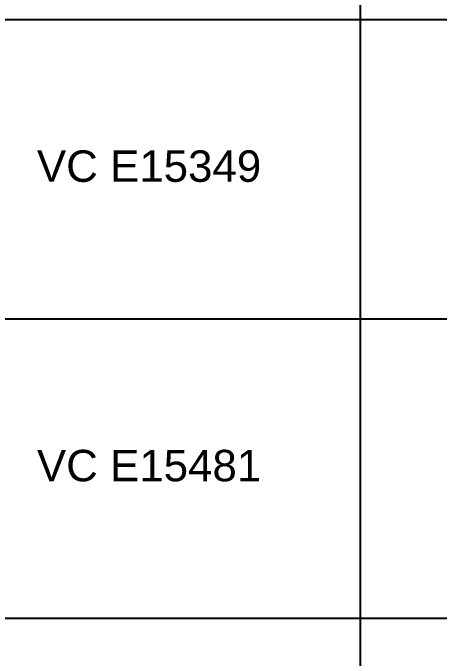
# Model space of a CAD drawing. Header units: inches. Extents: x 3613 to 8393, y -2205 to -794.
# Drawn here: x 3660.7 to 3708.3, y -1452.3 to -1380.5 of the extents above; entities that cross this region are included whole.
import ezdxf

# ---------------------------------------------------------------- set-up
doc = ezdxf.new("R2010")
doc.units = ezdxf.units.IN
doc.header["$MEASUREMENT"] = 0
doc.styles.get("Standard").update_dxf_attribs({"font": 'arial.ttf'})

msp = doc.modelspace()

# ---------------------------------------------------------------- linework, layer by layer
for p, q in [((3699.458, -1234.354), (3699.458, -1490.315)), ((3632.745, -1381.215), (4029.183, -1381.215)), ((3632.745, -1414.557), (4029.183, -1414.557)), ((3632.745, -1447.898), (4029.183, -1447.898))]:
    msp.add_line(p, q)

# ---------------------------------------------------------------- texts
at = {"char_height": 3.5, "width": 34.34827, "attachment_point": 5}
for s, insert in [('VC E15349', (3675.922, -1397.58)), ('VC E15481', (3675.922, -1430.922))]:
    msp.add_mtext(s, dxfattribs=dict(at, insert=insert))

doc.saveas('drawing.dxf')
